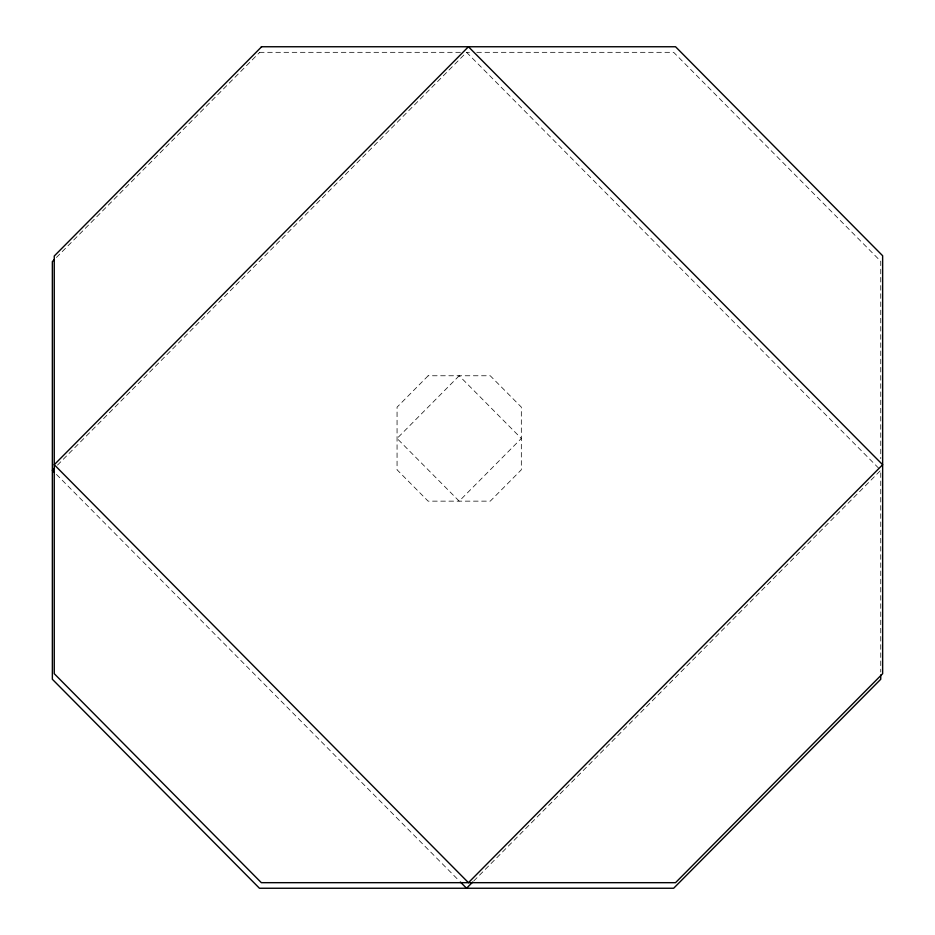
<?xml version="1.0" encoding="UTF-8"?>
<svg xmlns="http://www.w3.org/2000/svg" width="935" height="935" viewBox="0 0 935 935"><rect width="100%" height="100%" fill="white"/><g stroke="black" fill="none" stroke-linecap="round" stroke-linejoin="round"><path stroke-width="0.7" stroke-dasharray="4.67 3.51" d="M56.451 257.441L259.731 52.325M57.491 465.104L466.553 52.325L469.475 52.325M428.172 375.765L397.059 407.157L397.059 469.802L428.125 501.148L490.256 501.148L521.321 469.802L521.321 407.111L490.256 375.765L428.125 375.765M473.753 880.992L880.747 470.282L880.747 672.008M259.451 52.325L460.733 52.325M476.768 52.325L673.656 52.325L880.747 261.309L880.747 458.676M466.553 52.325L879.73 469.253M56.462 474.431L459.354 880.992M459.19 375.765L397.059 438.457L459.19 501.148L521.321 438.457L459.19 375.765"/><path stroke-width="1.4" d="M261.625 46.75L54.253 256.015L54.253 673.691L261.344 882.675L675.549 882.675L882.64 673.691L882.64 255.734L675.549 46.75L261.344 46.75M54.405 259.521L52.36 261.59L52.36 679.266L259.451 888.25L673.656 888.25L880.747 679.266L880.747 674.918M54.405 468.213L52.36 470.282L54.405 472.362M472.724 882.032L466.553 888.25L460.382 882.032M468.447 46.75L54.253 464.718L468.447 882.675L882.64 464.718L468.447 46.75"/></g></svg>
